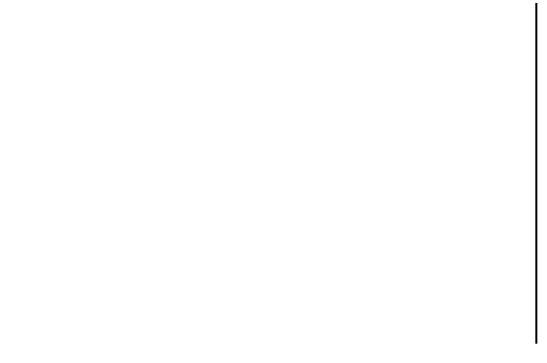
# Model space of a CAD drawing. Extents: x 150 to 4150, y 50 to 2920.
# Drawn here: x 1415.3 to 1589, y 2480.9 to 2593.8 of the extents above; entities that cross this region are included whole.
import ezdxf

# ---------------------------------------------------------------- set-up
doc = ezdxf.new("R2010")
doc.units = 0
doc.header["$LTSCALE"] = 10
doc.linetypes.add('SLD-KATı', pattern=[0])
doc.layers.get('0').update_dxf_attribs({"linetype": 'CONTINUOUS'})
doc.styles.add('SLDTEXTSTYLE1', font='GOTHIC.TTF', dxfattribs={"width": 0.913})
doc.dimstyles.new('SLDDIMSTYLE1', dxfattribs={"dimtxt": 35, "dimasz": 33.02, "dimexe": 0, "dimexo": 0.0625, "dimgap": 8.75, "dimtad": 1, "dimdec": 0, "dimlfac": 0.4, "dimrnd": 1e-09, "dimzin": 12, "dimtxsty": 'SLDTEXTSTYLE1', "dimsah": 1, "dimcen": 0.09, "dimazin": 3, "dimtfac": 1, "dimtdec": 0, "dimtofl": 0, "dimtmove": 0, "dimatfit": 3, "dimtolj": 1, "dimtzin": 12})

# ---------------------------------------------------------------- blocks, each defined once
blk = doc.blocks.new('_D_3')
at = {"color": 7, "linetype": 'SLD-KATı'}
for p, q in [((341.53, 2483.92), (341.53, 2774.35)), ((1589.03, 2483.92), (1589.03, 2774.35)), ((341.53, 2764.35), (1589.03, 2764.35))]:
    blk.add_line(p, q, dxfattribs=at)
for points in [[(341.53, 2764.35), (374.55, 2759.27), (374.55, 2769.43)], [(1589.03, 2764.35), (1556.01, 2769.43), (1556.01, 2759.27)]]:
    blk.add_solid(points, dxfattribs=at)
at = {"color": 7, "linetype": 'SLD-KATı', "insert": (934.88, 2809.05), "char_height": 35, "attachment_point": 1, "style": 'SLDTEXTSTYLE1'}
blk.add_mtext('499', dxfattribs=at)

msp = doc.modelspace()

# ---------------------------------------------------------------- dimensions: what is measured, and where the dimension line sits
at = {"color": 7, "linetype": 'SLD-KATı'}
dim = msp.add_linear_dim(base=(1589.03, 2764.35), p1=(341.53, 2473.92), p2=(1589.03, 2473.92), dimstyle='SLDDIMSTYLE1', dxfattribs=at)
dim.commit()
dim.dimension.update_dxf_attribs({"geometry": '_D_3', "text_midpoint": (973.67, 2764.35), "dimtype": 160})

doc.saveas('drawing.dxf')
